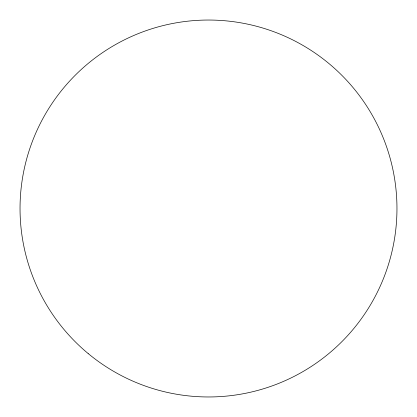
<?xml version="1.0" encoding="UTF-8"?>
<svg xmlns="http://www.w3.org/2000/svg" width="417" height="417" viewBox="0 0 417 417"><rect width="100%" height="100%" fill="white"/><g stroke="black" fill="none" stroke-linecap="round" stroke-linejoin="round"><path stroke-width="0.63" d="M88.185 353.564A188.463 188.463 0 0 0 394.284 240.166A188.463 188.463 0 0 0 143.031 31.775A188.463 188.463 0 0 0 88.185 353.564"/></g></svg>
